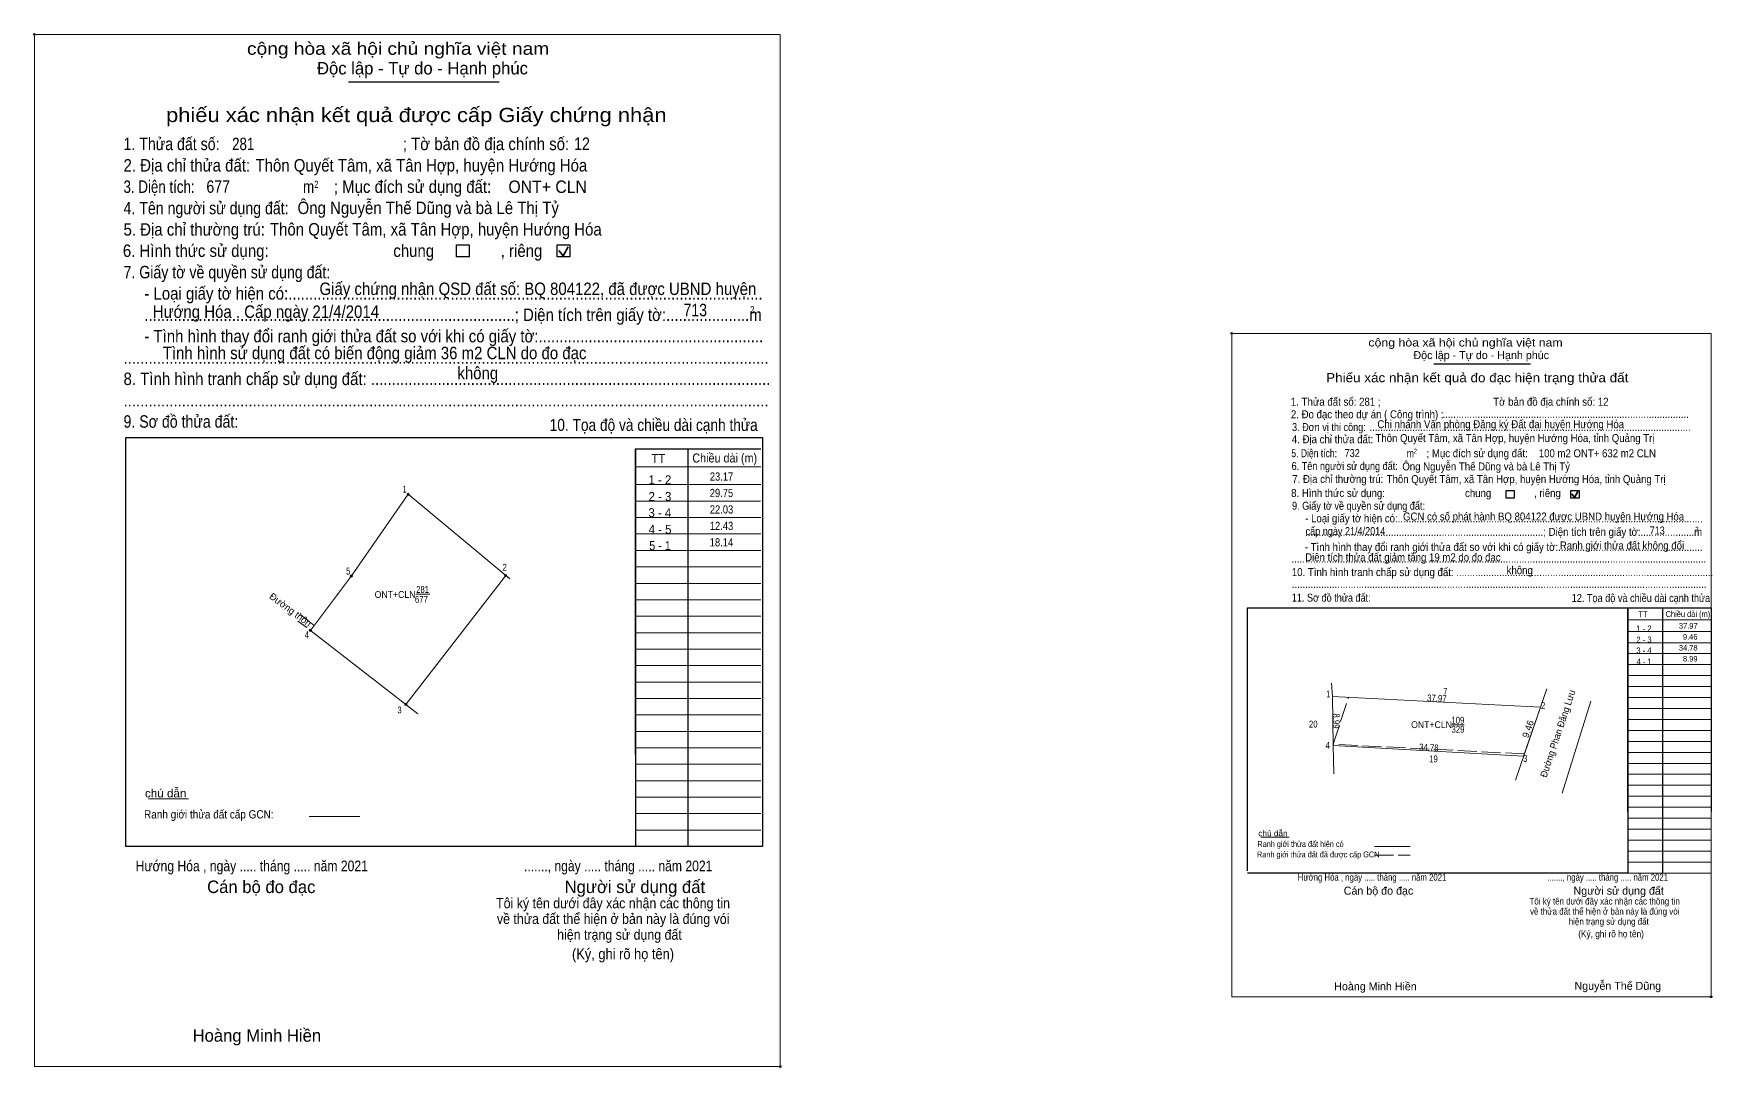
# Model space of a CAD drawing. Header units: metres. Extents: x 536191 to 536835, y 1836796 to 1837089.
# Drawn here: x 536190.9 to 536497.3, y 1836900.3 to 1837089 of the extents above; entities that cross this region are included whole.
import ezdxf
from ezdxf.enums import TextEntityAlignment as Align

# ---------------------------------------------------------------- set-up
doc = ezdxf.new("R2010")
doc.units = ezdxf.units.M
doc.header["$LTSCALE"] = 0.58
doc.header["$PDMODE"] = 32
doc.header["$PDSIZE"] = 0.29
doc.linetypes.add('LONG_DASHED', pattern=[7.5, 6, -1.5])
for name, color, linetype, lineweight in [('1', 7, 'Continuous', 13), ('10', 7, 'Continuous', 13), ('13', 7, 'Continuous', 13), ('15', 7, 'Continuous', 13), ('17', 7, 'LONG_DASHED', 13), ('2', 7, 'Continuous', 25), ('23', 7, 'Continuous', 13), ('30', 7, 'Continuous', 13), ('6', 7, 'Continuous', 13), ('63', 7, 'Continuous', 13)]:
    doc.layers.add(name, color=color, linetype=linetype, lineweight=lineweight)
doc.layers.add('8', color=7, linetype='Continuous')

msp = doc.modelspace()

# ---------------------------------------------------------------- hatches: boundary and pattern name
at = {"layer": '63'}
for points in [[(536259.47, 1837004.97, 1), (536259.07, 1837004.97, 1)], [(536249.11, 1836990.08, 1), (536248.71, 1836990.08, 1)], [(536277.28, 1836990.15, 1), (536276.88, 1836990.15, 1)], [(536241.63, 1836980.15, 1), (536241.23, 1836980.15, 1)], [(536259.04, 1836966.65, 1), (536258.64, 1836966.65, 1)]]:
    msp.add_hatch(color=256, dxfattribs=at).paths.add_polyline_path(points)

# ---------------------------------------------------------------- linework, layer by layer
at = {"layer": '1'}
for points in [[(536259.27, 1837004.97), (536277.08, 1836990.15), (536258.84, 1836966.65), (536241.43, 1836980.15), (536248.91, 1836990.08)], [(536427.96, 1836968.12), (536465.88, 1836966.15), (536462.82, 1836957.2), (536428.09, 1836959.13)]]:
    msp.add_lwpolyline(points, close=True, dxfattribs=at)
at = {"layer": '10'}
for p, q in [((536259.27, 1837004.97), (536248.91, 1836990.08)), ((536248.91, 1836990.08), (536241.43, 1836980.15)), ((536427.96, 1836968.12), (536428.09, 1836959.13)), ((536465.88, 1836966.15), (536427.96, 1836968.12)), ((536462.97, 1836957.63), (536465.88, 1836966.15)), ((536428.09, 1836959.13), (536428.17, 1836953.99)), ((536461.33, 1836952.84), (536462.97, 1836957.63))]:
    msp.add_line(p, q, dxfattribs=at)
for points in [[(536277.8, 1836989.55), (536277.08, 1836990.15), (536259.27, 1837004.97)], [(536241.43, 1836980.15), (536258.84, 1836966.65), (536261.04, 1836964.95)]]:
    msp.add_lwpolyline(points, dxfattribs=at)
at = {"layer": '13'}
msp.add_line((536260.68, 1836986.75), (536263.26, 1836986.75), dxfattribs=at)
at = {"layer": '15'}
for p, q in [((536240.77, 1836980.66), (536239.15, 1836981.86)), ((536462.82, 1836957.2), (536428.09, 1836959.13))]:
    msp.add_line(p, q, dxfattribs=at)
at = {"layer": '17'}
msp.add_line((536462.97, 1836957.63), (536428.09, 1836959.38), dxfattribs=at)
at = {"layer": '17', "linetype": 'Continuous'}
for p, q in [((536211.9, 1836949.45), (536219.21, 1836949.45)), ((536414.89, 1836942.47), (536420.05, 1836942.47))]:
    msp.add_line(p, q, dxfattribs=at)
at = {"layer": '2'}
for p, q in [((536248.39, 1837080.21), (536275.91, 1837080.21)), ((536446.41, 1837028.77), (536464.1, 1837028.77)), ((536207.76, 1837015.3), (536323.95, 1837015.3)), ((536323.95, 1837015.3), (536323.95, 1836940.73)), ((536300.75, 1837013.24), (536300.75, 1836940.73)), ((536412.41, 1836984.24), (536481.81, 1836984.24)), ((536412.41, 1836936.3), (536412.41, 1836984.24)), ((536481.81, 1836984.24), (536481.81, 1836935.9)), ((536481.81, 1836935.9), (536412.41, 1836935.9))]:
    msp.add_line(p, q, dxfattribs=at)
at = {"layer": '2', "lineweight": 35}
for p, q in [((536286.77, 1837049.44), (536287.55, 1837048.44)), ((536287.55, 1837048.44), (536288.49, 1837050.12)), ((536471.61, 1837005.06), (536472.11, 1837004.41)), ((536472.11, 1837004.41), (536472.72, 1837005.5))]:
    msp.add_line(p, q, dxfattribs=at)
at = {"layer": '2', "lineweight": 13}
for points in [[(536191.07, 1837088.84), (536327.16, 1837088.84), (536327.16, 1836900.61), (536191.07, 1836900.61)], [(536409.56, 1837034.32), (536497.05, 1837034.32), (536497.05, 1836913.32), (536409.56, 1836913.32)]]:
    msp.add_lwpolyline(points, close=True, dxfattribs=at)
at = {"layer": '2'}
for points in [[(536268.08, 1837050.45), (536270.42, 1837050.45), (536270.42, 1837048.27), (536268.08, 1837048.27)], [(536286.47, 1837050.45), (536288.8, 1837050.45), (536288.8, 1837048.27), (536286.47, 1837048.27)], [(536459.62, 1837005.68), (536461.12, 1837005.68), (536461.12, 1837004.28), (536459.62, 1837004.28)], [(536471.44, 1837005.68), (536472.94, 1837005.68), (536472.94, 1837004.28), (536471.44, 1837004.28)]]:
    msp.add_lwpolyline(points, close=True, dxfattribs=at)
msp.add_lwpolyline([(536323.95, 1836940.73), (536207.76, 1836940.73), (536207.76, 1837015.3)], dxfattribs=at)
for p in [(536191.07, 1837088.84), (536409.56, 1837034.32), (536497.05, 1836913.32), (536327.15, 1836900.61)]:
    msp.add_point(p, dxfattribs=at)
at = {"layer": '23'}
for p, q in [((536239.69, 1836983), (536242.12, 1836981.07)), ((536427.96, 1836968.12), (536427.77, 1836970.52)), ((536465.88, 1836966.15), (536467.04, 1836969.51)), ((536475.07, 1836967.26), (536473.85, 1836963.35)), ((536473.85, 1836963.35), (536469.85, 1836950.47))]:
    msp.add_line(p, q, dxfattribs=at)
at = {"layer": '23', "linetype": 'LONG_DASHED'}
msp.add_line((536428.09, 1836959.38), (536430.88, 1836967.96), dxfattribs=at)
at = {"layer": '30', "lineweight": 25}
for p, q in [((536300.75, 1837013.24), (536323.61, 1837013.24)), ((536300.75, 1836957.58), (536300.75, 1837013.24)), ((536310.3, 1837013.24), (536310.3, 1836940.73)), ((536481.81, 1836947.14), (536481.81, 1836984.24)), ((536488.18, 1836984.24), (536488.18, 1836935.9))]:
    msp.add_line(p, q, dxfattribs=at)
at = {"layer": '30'}
for p, q in [((536300.75, 1837009.96), (536323.61, 1837009.96)), ((536300.75, 1837006.78), (536323.61, 1837006.78)), ((536300.69, 1837003.72), (536323.55, 1837003.72)), ((536300.75, 1837000.74), (536323.61, 1837000.74)), ((536300.75, 1836997.73), (536323.61, 1836997.73)), ((536300.75, 1836994.73), (536323.61, 1836994.73)), ((536300.75, 1836991.73), (536323.61, 1836991.73)), ((536300.75, 1836988.73), (536323.61, 1836988.73)), ((536300.75, 1836985.73), (536323.61, 1836985.73)), ((536300.75, 1836982.73), (536323.61, 1836982.73)), ((536481.81, 1836982.06), (536497.05, 1836982.06)), ((536300.75, 1836979.73), (536323.61, 1836979.73)), ((536481.77, 1836977.9), (536497.01, 1836977.9)), ((536481.81, 1836979.94), (536497.05, 1836979.94)), ((536300.75, 1836976.73), (536323.61, 1836976.73)), ((536481.81, 1836975.91), (536497.05, 1836975.91)), ((536300.75, 1836973.73), (536323.61, 1836973.73)), ((536481.81, 1836973.9), (536497.05, 1836973.9)), ((536481.81, 1836971.9), (536497.05, 1836971.9)), ((536300.75, 1836970.73), (536323.61, 1836970.73)), ((536481.81, 1836969.9), (536497.05, 1836969.9)), ((536481.81, 1836967.9), (536497.05, 1836967.9)), ((536300.75, 1836967.73), (536323.61, 1836967.73)), ((536300.75, 1836964.73), (536323.61, 1836964.73)), ((536481.81, 1836965.9), (536497.05, 1836965.9)), ((536300.75, 1836961.73), (536323.61, 1836961.73)), ((536481.81, 1836963.9), (536497.05, 1836963.9)), ((536481.81, 1836961.9), (536497.05, 1836961.9)), ((536300.75, 1836958.73), (536323.61, 1836958.73)), ((536481.81, 1836959.9), (536497.05, 1836959.9)), ((536300.75, 1836955.73), (536323.61, 1836955.73)), ((536481.81, 1836957.9), (536497.05, 1836957.9)), ((536481.81, 1836955.9), (536497.05, 1836955.9)), ((536300.75, 1836952.73), (536323.61, 1836952.73)), ((536300.75, 1836952.72), (536323.61, 1836952.72)), ((536481.81, 1836953.9), (536497.05, 1836953.9)), ((536300.75, 1836949.73), (536323.61, 1836949.73)), ((536481.81, 1836951.9), (536497.05, 1836951.9)), ((536481.81, 1836949.9), (536497.05, 1836949.9)), ((536300.75, 1836946.73), (536323.61, 1836946.73)), ((536481.81, 1836947.9), (536497.05, 1836947.9)), ((536300.75, 1836943.73), (536323.61, 1836943.73)), ((536481.81, 1836945.9), (536497.05, 1836945.9)), ((536481.81, 1836943.9), (536497.05, 1836943.9)), ((536481.81, 1836943.9), (536497.05, 1836943.9)), ((536300.75, 1836940.73), (536323.61, 1836940.73)), ((536481.81, 1836941.9), (536497.05, 1836941.9)), ((536481.81, 1836939.9), (536497.05, 1836939.9)), ((536481.81, 1836937.9), (536497.05, 1836937.9)), ((536481.81, 1836935.9), (536497.05, 1836935.9))]:
    msp.add_line(p, q, dxfattribs=at)
at = {"layer": '30', "lineweight": 25}
msp.add_lwpolyline([(536481.81, 1836984.24), (536497.05, 1836984.24), (536497.05, 1836947.14)], dxfattribs=at)
at = {"layer": '6'}
for p, q in [((536241.21, 1836946.22), (536250.43, 1836946.22)), ((536435.58, 1836940.72), (536442.09, 1836940.72))]:
    msp.add_line(p, q, dxfattribs=at)
at = {"layer": '6', "linetype": 'LONG_DASHED'}
msp.add_line((536435.58, 1836939.13), (536442.09, 1836939.13), dxfattribs=at)
at = {"layer": '63'}
msp.add_line((536449.74, 1836962.94), (536451.96, 1836962.94), dxfattribs=at)
for centre in [(536259.27, 1837004.97), (536248.91, 1836990.08), (536277.08, 1836990.15), (536241.43, 1836980.15), (536258.84, 1836966.65)]:
    msp.add_circle(centre, 0.2, dxfattribs=at)

# ---------------------------------------------------------------- texts
at = {"layer": '1', "width": 0.85}
for s, p in [('677', (536261.695, 1836985.18)), ('329', (536450.84, 1836961.49))]:
    msp.add_text(s, height=1.25, dxfattribs=at).set_placement(p, align=Align.CENTER)
at = {"layer": '10'}
for s, height, width, p in [('1 - 2', 1.637, 0.95, (536305.21, 1837006.79)), ('2 - 3', 1.637, 0.95, (536305.225, 1837003.75)), ('3 - 4', 1.637, 0.95, (536305.2, 1837000.79)), ('4 - 5', 1.637, 0.95, (536305.24, 1836997.76)), ('5 - 1', 1.632, 0.9, (536305.24, 1836994.79)), ('1 - 2', 1.091, 0.95, (536484.78, 1836979.94)), ('3 - 4', 1.091, 0.95, (536484.77, 1836975.94)), ('2 - 3', 1.091, 0.95, (536484.79, 1836977.91)), ('4 - 1', 1.09, 0.9, (536484.8, 1836973.92))]:
    msp.add_text(s, height=height, dxfattribs=dict(at, width=width)).set_placement(p, align=Align.CENTER)
at = {"layer": '13'}
for s, width, p in [('ONT+CLN', 0.95, (536256.89, 1836986.07)), ('281', 0.8, (536261.91, 1836986.99))]:
    msp.add_text(s, height=1.25, dxfattribs=dict(at, width=width)).set_placement(p, align=Align.CENTER)
at = {"layer": '15'}
msp.add_text('Đường thôn', height=1.25, rotation=323.471, dxfattribs=at).set_placement((536237.433, 1836983.413), align=Align.CENTER)
for s, width, p in [('7', 0.75, (536448.54, 1836968.42)), ('20', 0.85, (536424.425, 1836962.43)), ('ONT+CLN', 0.95, (536446.02, 1836962.33)), ('109', 0.85, (536450.82, 1836963.14)), ('19', 0.85, (536446.365, 1836956.1))]:
    msp.add_text(s, height=1.25, dxfattribs=dict(at, width=width)).set_placement(p, align=Align.CENTER)
at = {"layer": '2'}
for s, height, width, p in [('cộng hòa xã hội chủ nghĩa việt nam', 2.271, 1.15, (536229.87, 1837085.12)), ('1. Thửa đất số:', 2.271, 0.85, (536207.34, 1837067.73)), ('281', 2.27, 0.8, (536227.15, 1837067.73)), ('; Tờ bản đồ địa chính số:', 2.271, 0.9, (536258.3, 1837067.73)), ('12', 2.27, 0.85, (536289.56, 1837067.77)), ('2. Địa chỉ thửa đất:', 2.271, 0.9, (536207.34, 1837063.83)), ('Thôn Quyết Tâm, xã Tân Hợp, huyện Hướng Hóa', 2.27, 0.9, (536231.42, 1837063.83)), ('3. Diện tích:', 2.271, 0.8, (536207.34, 1837059.93)), ('677', 2.27, 0.85, (536222.46, 1837059.95)), ('m', 2.271, 0.8, (536240.1, 1837059.93)), ('2', 1.298, 0.8, (536242.13, 1837060.85)), ('; Mục đích sử dụng đất:', 2.271, 0.9, (536245.71, 1837059.93)), ('ONT+ CLN', 2.268, 0.95, (536277.57, 1837059.92)), ('4. Tên người sử dụng đất:', 2.271, 0.85, (536207.34, 1837056.03)), ('Ông Nguyễn Thế Dũng và bà Lê Thị Tỷ', 2.27, 0.9, (536239.1, 1837056.07)), ('5. Địa chỉ thường trú:', 2.271, 0.9, (536207.34, 1837052.14)), ('Thôn Quyết Tâm, xã Tân Hợp, huyện Hướng Hóa', 2.27, 0.9, (536234.06, 1837052.16)), ('6. Hình thức sử dụng:', 2.271, 0.9, (536207.22, 1837048.25)), ('chung                , riêng', 2.271, 0.9, (536256.57, 1837048.25)), ('7. Giấy tờ về quyền sử dụng đất:', 2.271, 0.85, (536207.34, 1837044.35)), ('     - Loại giấy tờ hiện có:..................................................................................................................', 2.271, 0.9, (536207.34, 1837040.47)), ('Giấy chứng nhận QSD đất số: BQ 804122, đã được UBND huyện', 2.27, 0.9, (536243.1, 1837041.31)), ('     .........................................................................................; Diện tích trên giấy tờ:....................m', 2.271, 0.9, (536207.34, 1837036.57)), ('Hướng Hóa . Cấp ngày 21/4/2014', 2.27, 0.9, (536212.68, 1837037.14)), ('713', 2.27, 0.85, (536309.51, 1837037.44)), ('2', 1.298, 0.8, (536321.7, 1837037.99)), ('     - Tình hình thay đổi ranh giới thửa đất so với khi có giấy tờ:......................................................', 2.271, 0.9, (536207.34, 1837032.68)), ('Tình hình sử dụng đất có biến động giảm 36 m2 CLN do đo đạc', 2.27, 0.9, (536214.5, 1837029.61)), ('cộng hòa xã hội chủ nghĩa việt nam', 1.46, 1.15, (536434.5, 1837031.92)), ('...........................................................................................................................................................', 2.271, 0.9, (536207.34, 1837028.77)), ('8. Tình hình tranh chấp sử dụng đất: ................................................................................................', 2.271, 0.9, (536207.34, 1837024.89)), ('không', 2.272, 0.9, (536268.25, 1837025.95)), ('...........................................................................................................................................................', 2.271, 0.9, (536207.34, 1837020.99)), ('2. Đo đạc theo dự án ( Công trình) : ', 1.461, 0.9, (536420.35, 1837018.83)), ('1. Thửa đất số: 281 ;                                          Tờ bản đồ địa chính số: 12', 1.464, 0.9, (536420.35, 1837021.12)), ('9. Sơ đồ thửa đất:', 2.271, 0.85, (536207.34, 1837017.11)), ('10. Tọa độ và chiều dài cạnh thửa', 2.2, 0.85, (536285.1, 1837016.52)), ('3. Đơn vị thi công:', 1.461, 0.85, (536420.56, 1837016.5)), ('Chi nhánh Văn phòng Đăng ký Đất đai huyện Hướng Hóa', 1.46, 0.9, (536436.14, 1837017.02)), ('............................................................................................', 1.461, 0.9, (536448.03, 1837018.88)), ('4. Địa chỉ thửa đất:', 1.461, 0.9, (536420.52, 1837014.28)), ('........................................................................................................................', 1.461, 0.9, (536434.68, 1837016.5)), ('Thôn Quyết Tâm, xã Tân Hợp, huyện Hướng Hóa, tỉnh Quảng Trị', 1.456, 0.9, (536435.79, 1837014.49)), ('5. Diện tích:', 1.461, 0.8, (536420.43, 1837011.73)), ('6. Tên người sử dụng đất:', 1.461, 0.85, (536420.48, 1837009.4)), ('732', 1.456, 0.85, (536430.16, 1837011.75)), ('Ông Nguyễn Thế Dũng và bà Lê Thị Tỷ', 1.456, 0.9, (536440.69, 1837009.32)), ('m', 1.46, 0.8, (536441.49, 1837011.73)), ('2', 0.834, 0.8, (536442.74, 1837012.43)), ('; Mục đích sử dụng đất:', 1.46, 0.9, (536445.11, 1837011.73)), ('100 m2 ONT+ 632 m2 CLN', 1.456, 0.9, (536465.59, 1837011.72)), ('7. Địa chỉ thường trú:', 1.461, 0.9, (536420.61, 1837007.03)), ('Thôn Quyết Tâm, xã Tân Hợp, huyện Hướng Hóa, tỉnh Quảng Trị', 1.456, 0.9, (536437.83, 1837007.01)), ('8. Hình thức sử dụng:', 1.461, 0.9, (536420.4, 1837004.47)), ('chung                , riêng', 1.46, 0.9, (536452.13, 1837004.47)), ('9. Giấy tờ về quyền sử dụng đất:', 1.461, 0.85, (536420.56, 1837002.15)), ('     - Loại giấy tờ hiện có:..................................................................................................................', 1.46, 0.9, (536420.52, 1836999.86)), ('GCN có số phát hành BQ 804122 được UBND huyện Hướng Hóa ', 1.456, 0.9, (536440.81, 1837000.19)), ('cấp ngày 21/4/2014', 1.456, 0.85, (536423.04, 1836997.53)), ('     .........................................................................................; Diện tích trên giấy tờ:....................m', 1.46, 0.9, (536420.52, 1836997.39)), ('713', 1.456, 0.85, (536485.81, 1836997.64)), ('2', 0.834, 0.8, (536494.15, 1836998.21)), ('     - Tình hình thay đổi ranh giới thửa đất so với khi có giấy tờ:......................................................', 1.46, 0.9, (536420.44, 1836994.63)), ('Ranh giới thửa đất không đổi', 1.456, 0.9, (536469.43, 1836994.91)), ('...........................................................................................................................................................', 1.46, 0.9, (536420.48, 1836992.51)), ('Diện tích thửa đất giảm tăng 19 m2 do đo đạc', 1.456, 0.9, (536422.96, 1836992.75)), ('10. Tình hình tranh chấp sử dụng đất: ................................................................................................', 1.461, 0.9, (536420.52, 1836990.05)), ('không', 1.46, 0.9, (536459.72, 1836990.4)), ('11. Sơ đồ thửa đất:', 1.461, 0.85, (536420.52, 1836985.39)), ('...........................................................................................................................................................', 1.46, 0.9, (536420.52, 1836987.89)), ('12. Tọa độ và chiều dài cạnh thửa', 1.464, 0.85, (536471.6, 1836985.33)), ('Hướng Hóa , ngày ..... tháng ..... năm 2021', 1.95, 0.85, (536209.56, 1836936.22)), ('......., ngày ..... tháng ..... năm 2021', 1.95, 0.85, (536280.42, 1836936.22)), ('Hướng Hóa , ngày ..... tháng ..... năm 2021', 1.248, 0.85, (536421.61, 1836934.51)), ('......., ngày ..... tháng ..... năm 2021', 1.248, 0.85, (536467.17, 1836934.51)), ('(Ký, ghi rõ họ tên)', 1.252, 0.9, (536472.79, 1836924.19)), ('(Ký, ghi rõ họ tên)', 1.947, 0.9, (536289.17, 1836920.19))]:
    msp.add_text(s, height=height, dxfattribs=dict(at, width=width)).set_placement(p)
for s, height, p in [('Độc lập - Tự do - Hạnh phúc', 2.271, (536242.64, 1837081.54)), ('Độc lập - Tự do - Hạnh phúc', 1.46, (536442.71, 1837029.62)), ('Cán bộ đo đạc', 2.272, (536222.59, 1836932.25)), ('Người sử dụng đất', 2.271, (536287.82, 1836932.25)), ('Cán bộ đo đạc', 1.46, (536429.99, 1836931.95)), ('Người sử dụng đất', 1.46, (536471.92, 1836931.95)), ('Hoàng Minh Hiền', 1.456, (536428.27, 1836914.51)), ('Nguyễn Thế Dũng', 1.456, (536472.11, 1836914.6)), ('Hoàng Minh Hiền', 2.27, (536219.94, 1836905.14))]:
    msp.add_text(s, height=height, dxfattribs=at).set_placement(p)
for s, height, width, p in [('phiếu xác nhận kết quả được cấp Giấy chứng nhận', 2.6, 1.15, (536260.765, 1837072.85)), ('Phiếu xác nhận kết quả đo đạc hiện trạng thửa đất', 1.669, 1.1, (536454.36, 1837025.4)), ('Tôi ký tên dưới đây xác nhận các thông tin', 1.877, 0.9, (536296.665, 1836929.47)), ('Tôi ký tên dưới đây xác nhận các thông tin', 1.206, 0.9, (536477.6, 1836930.16)), ('về thửa đất thể hiện ở bản này là đúng vói', 1.877, 0.9, (536296.685, 1836926.61)), ('về thửa đất thể hiện ở bản này là đúng vói', 1.206, 0.9, (536477.62, 1836928.31)), ('hiện trạng sử dụng đất', 1.877, 0.9, (536297.835, 1836923.73)), ('hiện trạng sử dụng đất', 1.206, 0.9, (536478.35, 1836926.47))]:
    msp.add_text(s, height=height, dxfattribs=dict(at, width=width)).set_placement(p, align=Align.CENTER)
for height, p in [(0.417, (536497.027, 1836913.09)), (0.649, (536327.15, 1836900.27))]:
    msp.add_text('.', height=height, dxfattribs=at).set_placement(p, align=Align.CENTER)
at = {"layer": '30'}
for s, height, width, p in [('TT', 1.632, 0.95, (536303.68, 1837010.67)), ('Chiều dài (m)', 1.637, 0.9, (536311.13, 1837010.77)), ('TT', 1.088, 0.95, (536483.76, 1836982.53)), ('Chiều dài (m)', 1.091, 0.9, (536488.73, 1836982.59))]:
    msp.add_text(s, height=height, dxfattribs=dict(at, width=width)).set_placement(p)
at = {"layer": '6'}
for s, height, width, p in [('chú dẫn', 1.512, 1.05, (536211.25, 1836949.69)), ('Ranh giới thửa đất cấp GCN:', 1.51, 0.9, (536211.09, 1836945.85)), ('chú dẫn', 1.069, 1.05, (536414.41, 1836942.61)), ('Ranh giới thửa đất hiện có ', 1.069, 0.9, (536414.25, 1836940.65)), ('Ranh giới thửa đất đã được cấp GCN', 1.072, 0.9, (536414.17, 1836938.75))]:
    msp.add_text(s, height=height, dxfattribs=dict(at, width=width)).set_placement(p)
at = {"layer": '63'}
for s, height, width, p in [('23.17', 1.5, 0.85, (536318.59, 1837007.46)), (' 1', 1.25, 0.75, (536259.02, 1837005.29)), ('29.75', 1.5, 0.85, (536318.58, 1837004.46)), ('22.03', 1.5, 0.85, (536318.59, 1837001.46)), ('12.43', 1.5, 0.85, (536318.59, 1836998.46)), ('18.14', 1.5, 0.85, (536318.58, 1836995.46)), (' 2', 1.25, 0.85, (536277.27, 1836991.03)), (' 5', 1.25, 0.8, (536248.72, 1836990.34)), ('37.97', 1, 0.85, (536494.56, 1836980.48)), (' 4', 1.25, 0.85, (536241.18, 1836978.7)), ('34.78', 1, 0.85, (536494.56, 1836976.48)), ('9.46', 1, 0.85, (536494.55, 1836978.48)), ('8.99', 1, 0.85, (536494.55, 1836974.48)), (' 1', 1.25, 0.75, (536427.56, 1836967.93)), (' 3', 1.25, 0.8, (536258.09, 1836965.01)), (' 2', 1.25, 0.85, (536466.78, 1836965.81)), (' 4', 1.25, 0.85, (536427.47, 1836958.57)), (' 3', 1.25, 0.8, (536463.51, 1836956.18))]:
    msp.add_text(s, height=height, dxfattribs=dict(at, width=width)).set_placement(p, align=Align.RIGHT)
at = {"layer": '63', "width": 0.85}
for s, rotation, p in [('37.97', 357.026, (536446.953, 1836967.135)), ('8.99', 270.828, (536428.02, 1836963.619)), ('34.78', 356.819, (536445.485, 1836958.159))]:
    msp.add_text(s, height=1.25, rotation=rotation, dxfattribs=at).set_placement(p, align=Align.CENTER)
at = {"layer": '63'}
msp.add_text('9.46', height=1.25, rotation=71.124, dxfattribs=at).set_placement((536464.212, 1836961.968), align=Align.CENTER)
at = {"layer": '8', "width": 0.95}
msp.add_text('Đường Phan Đăng Lưu', height=1.25, rotation=71.499, dxfattribs=at).set_placement((536469.643, 1836961.132), align=Align.CENTER)

doc.saveas('drawing.dxf')
